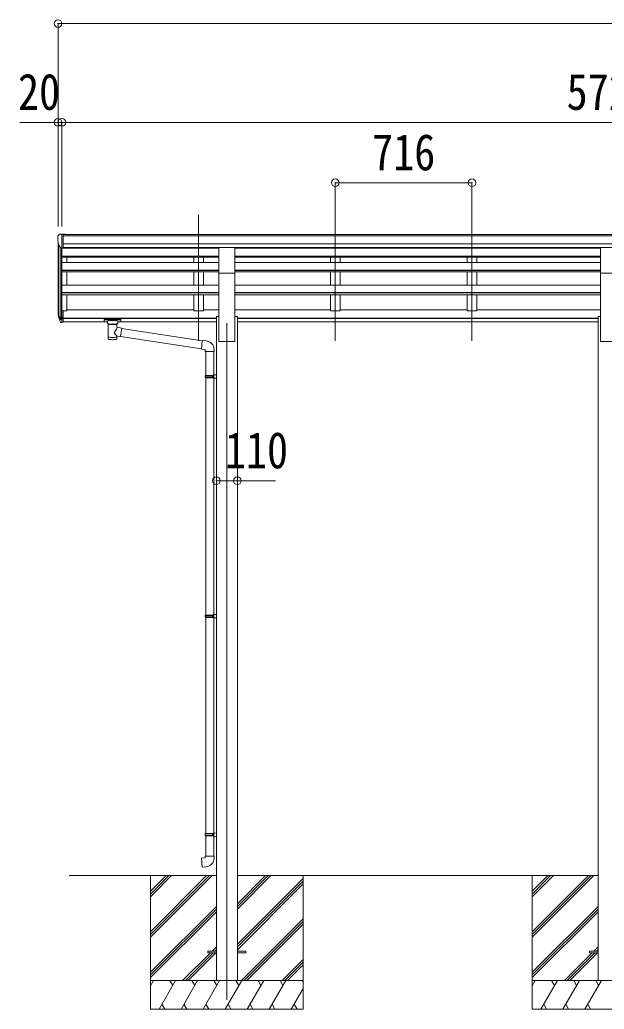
# Model space of a CAD drawing. Units: millimetres at full size, sheet at 1:40. Extents: x -11181 to 11305, y -7804 to 7716.
# Drawn here: x -3285 to -224, y -4999 to 187 of the extents above; entities that cross this region are included whole.
import ezdxf
from ezdxf.enums import TextEntityAlignment as Align

# ---------------------------------------------------------------- set-up
doc = ezdxf.new("R2010")
doc.units = ezdxf.units.MM
doc.header["$LTSCALE"] = 40
doc.header["$PDMODE"] = 32
doc.header["$PDSIZE"] = 40
for name, color, linetype, lineweight in [('0-0_0', 7, 'Continuous', 9), ('0-1_本体', 4, 'Continuous', 9), ('0-2_部品', 7, 'Continuous', 9), ('0-8_PARTS2', 2, 'Continuous', 9), ('0-A_寸法', 6, 'Continuous', 9)]:
    doc.layers.add(name, color=color, linetype=linetype, lineweight=lineweight)
doc.styles.add('ＭＳ ゴシック', font='')
doc.styles.get('ＭＳ ゴシック').set_extended_font_data('MS Gothic')

msp = doc.modelspace()

# ---------------------------------------------------------------- linework, layer by layer
at = {"layer": '0-0_0'}
for p, q in [((-3026.7, -4298.56), (-2255.7, -4298.56)), ((-2600.7, -4298.56), (-2600.7, -4998.56)), ((-2600.7, -4592.73), (-2306.52, -4298.56)), ((-2600.7, -4606.88), (-2292.38, -4298.56)), ((-2600.7, -4621.02), (-2278.24, -4298.56)), ((-2600.7, -4408.89), (-2490.37, -4298.56)), ((-2600.7, -4394.75), (-2504.52, -4298.56)), ((-2600.7, -4380.6), (-2518.66, -4298.56)), ((-2145.7, -4474.39), (-1969.87, -4298.56)), ((-2145.7, -4460.25), (-1984.02, -4298.56)), ((-2145.7, -4446.1), (-1998.16, -4298.56)), ((-2145.7, -4298.56), (-255.7, -4298.56)), ((-1800.7, -4298.56), (-1800.7, -4998.56)), ((-600.7, -4298.56), (-600.7, -4998.56)), ((-600.7, -4592.73), (-306.52, -4298.56)), ((-600.7, -4606.88), (-292.38, -4298.56)), ((-600.7, -4621.02), (-278.24, -4298.56)), ((-600.7, -4408.89), (-490.37, -4298.56)), ((-600.7, -4394.75), (-504.52, -4298.56)), ((-600.7, -4380.6), (-518.66, -4298.56)), ((-2145.7, -4658.23), (-1800.7, -4313.24)), ((-2145.7, -4672.38), (-1800.7, -4327.38)), ((-2145.7, -4686.52), (-1800.7, -4341.52)), ((-2600.7, -4804.87), (-2255.7, -4459.87)), ((-600.7, -4804.87), (-255.7, -4459.87)), ((-2600.7, -4819.01), (-2255.7, -4474.01)), ((-2600.7, -4833.15), (-2255.7, -4488.15)), ((-600.7, -4819.01), (-255.7, -4474.01)), ((-600.7, -4833.15), (-255.7, -4488.15)), ((-2123.9, -4848.56), (-1800.7, -4525.37)), ((-2109.75, -4848.56), (-1800.7, -4539.51)), ((-2095.61, -4848.56), (-1800.7, -4553.65)), ((-2432.26, -4848.56), (-2286.76, -4703.06)), ((-2418.12, -4848.56), (-2272.62, -4703.06)), ((-2403.98, -4848.56), (-2258.48, -4703.06)), ((-2277.76, -4694.06), (-2255.7, -4672)), ((-2263.62, -4694.06), (-2255.7, -4686.14)), ((-432.26, -4848.56), (-286.76, -4703.06)), ((-418.12, -4848.56), (-272.62, -4703.06)), ((-403.98, -4848.56), (-258.48, -4703.06)), ((-277.76, -4694.06), (-255.7, -4672)), ((-263.62, -4694.06), (-255.7, -4686.14)), ((-1911.76, -4848.56), (-1800.7, -4737.5)), ((-1897.62, -4848.56), (-1800.7, -4751.64)), ((-1883.48, -4848.56), (-1800.7, -4765.78)), ((-1800.7, -4848.56), (-2600.7, -4848.56)), ((-2600.7, -4876.06), (-2584.83, -4848.56)), ((-2555.96, -4998.56), (-2469.36, -4848.56)), ((-2484.36, -4874.54), (-2499.36, -4848.56)), ((-2440.49, -4998.56), (-2353.89, -4848.56)), ((-2368.89, -4874.54), (-2383.89, -4848.56)), ((-2325.02, -4998.56), (-2238.42, -4848.56)), ((-2253.42, -4874.54), (-2268.42, -4848.56)), ((-2209.55, -4998.56), (-2122.95, -4848.56)), ((-2137.95, -4874.54), (-2152.95, -4848.56)), ((-2094.08, -4998.56), (-2007.47, -4848.56)), ((-2022.48, -4874.54), (-2037.48, -4848.56)), ((-1978.61, -4998.56), (-1892, -4848.56)), ((-1922.01, -4848.56), (-1907, -4874.54)), ((-1806.54, -4848.56), (-1800.7, -4858.66)), ((199.3, -4848.56), (-600.7, -4848.56)), ((-600.7, -4876.06), (-584.83, -4848.56)), ((-555.96, -4998.56), (-469.36, -4848.56)), ((-484.36, -4874.54), (-499.36, -4848.56)), ((-440.49, -4998.56), (-353.89, -4848.56)), ((-368.89, -4874.54), (-383.89, -4848.56)), ((-325.02, -4998.56), (-238.42, -4848.56)), ((-253.42, -4874.54), (-268.42, -4848.56)), ((-1863.14, -4998.56), (-1800.7, -4890.42)), ((-2540.96, -4972.58), (-2525.96, -4998.56)), ((-2425.49, -4972.58), (-2410.49, -4998.56)), ((-2310.02, -4972.58), (-2295.02, -4998.56)), ((-2194.55, -4972.58), (-2179.55, -4998.56)), ((-2079.08, -4972.58), (-2064.08, -4998.56)), ((-1963.61, -4972.58), (-1948.61, -4998.56)), ((-1848.14, -4972.58), (-1833.14, -4998.56)), ((-540.96, -4972.58), (-525.96, -4998.56)), ((-425.49, -4972.58), (-410.49, -4998.56)), ((-310.02, -4972.58), (-295.02, -4998.56)), ((-2600.7, -4998.56), (-1800.7, -4998.56)), ((-600.7, -4998.56), (199.3, -4998.56))]:
    msp.add_line(p, q, dxfattribs=at)
at = {"layer": '0-1_本体'}
for p, q in [((-3084.7, -1339.29), (-3084.7, -975.05)), ((-3058.2, -938.88), (2646.8, -938.88)), ((-3058.2, -944.24), (2646.8, -944.24)), ((-3080.42, -993.85), (-3080.42, -1363.56)), ((-3070.7, -1009.2), (-3070.7, -1381.56)), ((-3064.7, -1009.68), (-3064.7, -1337.12)), ((-3064.7, -1010.32), (-2243.2, -1010.32)), ((-3058.2, -987.76), (2656.8, -987.76)), ((-3058.2, -1005.43), (2656.8, -1005.43)), ((-2243.2, -1007.8), (-3058.2, -1007.8)), ((-2373.7, -1007.8), (-2373.7, -1010.32)), ((-2323.7, -1007.8), (-2323.7, -1010.32)), ((-2158.2, -1007.8), (-243.2, -1007.8)), ((-2158.2, -1010.32), (-243.2, -1010.32)), ((-1657.7, -1007.8), (-1657.7, -1010.32)), ((-1607.7, -1007.8), (-1607.7, -1010.32)), ((-941.7, -1007.8), (-941.7, -1010.32)), ((-891.7, -1007.8), (-891.7, -1010.32)), ((-3064.7, -1052.35), (-2243.2, -1052.35)), ((-3064.7, -1054.04), (-2243.2, -1054.04)), ((-3064.7, -1057.63), (-2243.2, -1057.63)), ((-3064.7, -1084.73), (-2243.2, -1084.73)), ((-3039.7, -1084.73), (-3039.7, -1057.63)), ((-2373.7, -1057.63), (-2373.7, -1084.73)), ((-2323.7, -1057.63), (-2323.7, -1084.73)), ((-2158.2, -1052.35), (-243.2, -1052.35)), ((-2158.2, -1054.04), (-243.2, -1054.04)), ((-2158.2, -1057.63), (-243.2, -1057.63)), ((-2158.2, -1084.73), (-243.2, -1084.73)), ((-1657.7, -1057.63), (-1657.7, -1084.73)), ((-1607.7, -1057.63), (-1607.7, -1084.73)), ((-941.7, -1057.63), (-941.7, -1084.73)), ((-891.7, -1057.63), (-891.7, -1084.73)), ((-3064.7, -1125.36), (-2243.2, -1125.36)), ((-3064.7, -1127.04), (-2243.2, -1127.04)), ((-3064.7, -1133.83), (-2243.2, -1133.83)), ((-3039.7, -1203.22), (-3039.7, -1133.83)), ((-2373.7, -1133.83), (-2373.7, -1203.22)), ((-2323.7, -1133.83), (-2323.7, -1203.22)), ((-2243.2, -1498.56), (-2243.2, -1140.56)), ((-2158.2, -1125.36), (-243.2, -1125.36)), ((-2158.2, -1127.04), (-243.2, -1127.04)), ((-2158.2, -1133.83), (-243.2, -1133.83)), ((-2158.2, -1498.56), (-2158.2, -1140.56)), ((-1657.7, -1133.83), (-1657.7, -1203.22)), ((-1607.7, -1133.83), (-1607.7, -1203.22)), ((-941.7, -1133.83), (-941.7, -1203.22)), ((-891.7, -1133.83), (-891.7, -1203.22)), ((-243.2, -1498.56), (-243.2, -1140.56)), ((-3064.7, -1203.22), (-2243.2, -1203.22)), ((-3064.7, -1242.36), (-2243.2, -1242.36)), ((-3064.7, -1244.03), (-2243.2, -1244.03)), ((-2158.2, -1203.22), (-243.2, -1203.22)), ((-2158.2, -1242.36), (-243.2, -1242.36)), ((-2158.2, -1244.03), (-243.2, -1244.03)), ((-3064.7, -1253.67), (-2243.2, -1253.67)), ((-3039.7, -1337.95), (-3039.7, -1253.67)), ((-2373.7, -1253.67), (-2373.7, -1337.95)), ((-2158.2, -1253.67), (-243.2, -1253.67)), ((-1657.7, -1253.67), (-1657.7, -1337.95)), ((-941.7, -1253.67), (-941.7, -1337.95)), ((-3058.2, -1337.95), (-3039.7, -1337.95)), ((-3039.7, -1332.73), (-2373.7, -1332.73)), ((-2323.7, -1332.73), (-2243.2, -1332.73)), ((-2158.2, -1332.73), (-1657.7, -1332.73)), ((-1607.7, -1332.73), (-941.7, -1332.73)), ((-891.7, -1332.73), (-243.2, -1332.73)), ((-3058.2, -1377.04), (-2255.7, -1377.04)), ((-3058.2, -1378.42), (-2255.7, -1378.42)), ((-3058.2, -1395.6), (-2826.7, -1395.6)), ((-2772.7, -1395.6), (-2255.7, -1395.6)), ((-2255.7, -1368.56), (-2243.2, -1368.56)), ((-2255.7, -1368.56), (-2255.7, -4848.56)), ((-2158.2, -1368.56), (-2145.7, -1368.56)), ((-2145.7, -1368.56), (-2145.7, -4848.56)), ((-2145.7, -1377.04), (-255.7, -1377.04)), ((-2145.7, -1378.42), (-255.7, -1378.42)), ((-2145.7, -1395.6), (-255.7, -1395.6)), ((-255.7, -1368.56), (-243.2, -1368.56)), ((-255.7, -1368.56), (-255.7, -4848.56)), ((-2243.2, -1498.56), (-2158.2, -1498.56)), ((-243.2, -1498.56), (-158.2, -1498.56))]:
    msp.add_line(p, q, dxfattribs=at)
for points in [[(-2323.7, -1253.67), (-2323.7, -1337.95), (-2373.7, -1337.95)], [(-1607.7, -1253.67), (-1607.7, -1337.95), (-1657.7, -1337.95)], [(-891.7, -1253.67), (-891.7, -1337.95), (-941.7, -1337.95)]]:
    msp.add_lwpolyline(points, dxfattribs=at)
at = {"layer": '0-2_部品'}
for p, q in [((-3086.7, -946.07), (-3086.7, -946.7)), ((-3079.79, -937.26), (-3083.86, -943.07)), ((-3076.7, -936.7), (-3079.04, -936.84)), ((-3076.7, -936.7), (-3058.2, -936.7)), ((-3064.7, -1009.68), (-3064.7, -936.7)), ((-3058.2, -936.7), (-3048.2, -936.78)), ((-3058.2, -1008.68), (-3058.2, -936.7)), ((-3048.2, -938.88), (-3048.2, -936.78)), ((-3072.33, -1007.87), (-3081.6, -991.8)), ((-3064.7, -1009.68), (-3069.91, -1009.36)), ((-3058.2, -1008.68), (-3064.7, -1008.68)), ((-2243.2, -1006.56), (-2158.2, -1006.56)), ((-2243.2, -1140.72), (-2243.2, -1006.56)), ((-2158.2, -1140.72), (-2158.2, -1006.56)), ((-243.2, -1006.56), (-158.2, -1006.56)), ((-243.2, -1140.72), (-243.2, -1006.56)), ((-2243.2, -1140.72), (-2158.2, -1140.72)), ((-243.2, -1140.72), (-158.2, -1140.72)), ((-3064.7, -1337.12), (-3064.7, -1399.01)), ((-3058.2, -1337.12), (-3064.7, -1337.12)), ((-3058.2, -1337.12), (-3058.2, -1398.19)), ((-3082.31, -1363.16), (-3072.15, -1382.34)), ((-3071.14, -1381.09), (-3080.89, -1362.67)), ((-3079.73, -1380.02), (-3072.15, -1397.51)), ((-3064.7, -1381.84), (-3069.84, -1381.84)), ((-3064.7, -1383.84), (-3069.55, -1383.84)), ((-3064.7, -1399.01), (-3069.55, -1399.01)), ((-3058.2, -1375.44), (-3064.7, -1375.44)), ((-3058.2, -1380.84), (-3064.7, -1380.84)), ((-3058.2, -1398.19), (-3064.7, -1398.19)), ((-2843.2, -1383.9), (-2843.2, -1394.66)), ((-2843.2, -1384.09), (-2843.2, -1385.63)), ((-2841.2, -1383.24), (-2758.2, -1383.24)), ((-2841.2, -1385.41), (-2758.2, -1385.41)), ((-2841.2, -1395.32), (-2826.7, -1395.32)), ((-2826.7, -1402.13), (-2826.7, -1391.85)), ((-2772.7, -1402.13), (-2772.7, -1391.85)), ((-2772.7, -1395.32), (-2758.2, -1395.32)), ((-2756.2, -1383.9), (-2756.2, -1394.66)), ((-2822.6, -1406.63), (-2822.62, -1486.92)), ((-2776.8, -1424.2), (-2776.8, -1406.62)), ((-2751.58, -1428.11), (-2776.8, -1424.2)), ((-2751.58, -1428.11), (-2758.6, -1473.37)), ((-2329.77, -1495.79), (-2751.92, -1430.3)), ((-2776.79, -1486.92), (-2776.8, -1470.29)), ((-2776.8, -1470.55), (-2758.6, -1473.37)), ((-2333.44, -1537.72), (-2758.36, -1471.8)), ((-2308.78, -1495.91), (-2329.62, -1494.09)), ((-2313.7, -1551.66), (-2267.7, -1551.66)), ((-2311.7, -1551.66), (-2311.7, -1676.48)), ((-2269.7, -1551.66), (-2269.7, -1673.92)), ((-2267.7, -1551.66), (-2267.7, -1540.74)), ((-2313.7, -1678.48), (-2312.7, -1676.48)), ((-2313.7, -1678.48), (-2269.7, -1678.48)), ((-2313.7, -1678.48), (-2313.7, -1686.48)), ((-2313.7, -1686.48), (-2269.7, -1686.48)), ((-2313.7, -1686.48), (-2312.7, -1688.48)), ((-2312.7, -1676.48), (-2269.7, -1676.48)), ((-2312.7, -1688.48), (-2269.7, -1688.48)), ((-2311.7, -1688.48), (-2311.7, -2932.66)), ((-2274.18, -1678.48), (-2274.61, -1676.48)), ((-2271.7, -1673.98), (-2255.7, -1673.51)), ((-2271.7, -1675.98), (-2271.7, -1673.98)), ((-2271.7, -1675.98), (-2269.7, -1675.98)), ((-2271.7, -1690.98), (-2271.7, -1688.98)), ((-2271.7, -1690.98), (-2255.7, -1691.45)), ((-2269.7, -1691.04), (-2269.7, -2930.11)), ((-2255.7, -1673.51), (-2255.7, -1691.45)), ((-2313.7, -2934.66), (-2312.7, -2932.66)), ((-2313.7, -2934.66), (-2269.7, -2934.66)), ((-2313.7, -2934.66), (-2313.7, -2942.66)), ((-2313.7, -2942.66), (-2269.7, -2942.66)), ((-2313.7, -2942.66), (-2312.7, -2944.66)), ((-2312.7, -2932.66), (-2269.7, -2932.66)), ((-2312.7, -2944.66), (-2269.7, -2944.66)), ((-2311.7, -2944.66), (-2311.7, -4077.82)), ((-2274.18, -2934.66), (-2274.61, -2932.66)), ((-2271.7, -2930.16), (-2255.7, -2929.69)), ((-2271.7, -2932.16), (-2271.7, -2930.16)), ((-2271.7, -2932.16), (-2269.7, -2932.16)), ((-2271.7, -2947.16), (-2271.7, -2945.16)), ((-2271.7, -2947.16), (-2255.7, -2947.64)), ((-2269.7, -2947.22), (-2269.7, -4075.27)), ((-2255.7, -2929.69), (-2255.7, -2947.64)), ((-2313.7, -4079.82), (-2312.7, -4077.82)), ((-2313.7, -4079.82), (-2269.7, -4079.82)), ((-2313.7, -4079.82), (-2313.7, -4087.82)), ((-2313.7, -4087.82), (-2269.7, -4087.82)), ((-2313.7, -4087.82), (-2312.7, -4089.82)), ((-2312.7, -4077.82), (-2269.7, -4077.82)), ((-2312.7, -4089.82), (-2269.7, -4089.82)), ((-2311.7, -4089.82), (-2311.7, -4195.96)), ((-2274.18, -4079.82), (-2274.61, -4077.82)), ((-2271.7, -4075.32), (-2255.7, -4074.85)), ((-2271.7, -4077.32), (-2271.7, -4075.32)), ((-2271.7, -4077.32), (-2269.7, -4077.32)), ((-2271.7, -4092.32), (-2271.7, -4090.32)), ((-2271.7, -4092.32), (-2255.7, -4092.8)), ((-2269.7, -4092.38), (-2269.7, -4195.96)), ((-2255.7, -4074.85), (-2255.7, -4092.8)), ((-2313.7, -4195.96), (-2267.7, -4195.96)), ((-2313.7, -4205.96), (-2313.7, -4195.96)), ((-2267.7, -4195.96), (-2267.7, -4206.88))]:
    msp.add_line(p, q, dxfattribs=at)
at = {"layer": '0-2_部品', "color": 4}
for p, q in [((-2300.7, -4694.06), (-2300.7, -4703.06)), ((-2255.7, -4694.06), (-2300.7, -4694.06)), ((-2255.7, -4703.06), (-2300.7, -4703.06)), ((-2100.7, -4694.06), (-2145.7, -4694.06)), ((-2100.7, -4703.06), (-2145.7, -4703.06)), ((-2100.7, -4694.06), (-2100.7, -4703.06)), ((-300.7, -4694.06), (-300.7, -4703.06)), ((-255.7, -4694.06), (-300.7, -4694.06)), ((-255.7, -4703.06), (-300.7, -4703.06))]:
    msp.add_line(p, q, dxfattribs=at)
at = {"layer": '0-2_部品'}
for points in [[(-2843.2, -1383.9), (-2843.17, -1383.7), (-2843.08, -1383.57), (-2842.99, -1383.47), (-2842.88, -1383.41), (-2842.76, -1383.37), (-2842.47, -1383.31), (-2841.98, -1383.26), (-2841.44, -1383.24), (-2841.2, -1383.24)], [(-2843.2, -1394.66), (-2843.17, -1394.85), (-2843.08, -1394.99), (-2842.99, -1395.08), (-2842.88, -1395.15), (-2842.76, -1395.19), (-2842.47, -1395.25), (-2841.98, -1395.3), (-2841.44, -1395.32), (-2841.2, -1395.32)], [(-2758.2, -1383.24), (-2757.85, -1383.24), (-2757.32, -1383.27), (-2756.87, -1383.32), (-2756.57, -1383.39), (-2756.4, -1383.49), (-2756.28, -1383.63), (-2756.21, -1383.81), (-2756.2, -1383.9)], [(-2758.2, -1395.32), (-2757.85, -1395.32), (-2757.32, -1395.29), (-2756.87, -1395.24), (-2756.57, -1395.16), (-2756.4, -1395.07), (-2756.28, -1394.93), (-2756.21, -1394.75), (-2756.2, -1394.66)], [(-2826.66, -1402.07), (-2826.69, -1402.43), (-2826.44, -1403.39), (-2825.92, -1404.27), (-2825.12, -1405.11), (-2824.01, -1405.91), (-2822.6, -1406.63)], [(-2776.8, -1406.62), (-2776.57, -1406.53), (-2775.22, -1405.79), (-2774.1, -1404.94), (-2773.35, -1404.08), (-2772.88, -1403.18), (-2772.71, -1402.29)], [(-2329.62, -1494.09), (-2333.63, -1539.91), (-2313.7, -1541.66), (-2313.7, -1551.66)], [(-2274.18, -1678.48), (-2274.18, -1686.48), (-2274.61, -1688.48)], [(-2271.7, -1688.98), (-2269.7, -1688.98), (-2269.7, -1675.98)], [(-2274.18, -2934.66), (-2274.18, -2942.66), (-2274.61, -2944.66)], [(-2271.7, -2945.16), (-2269.7, -2945.16), (-2269.7, -2932.16)], [(-2274.18, -4079.82), (-2274.18, -4087.82), (-2274.61, -4089.82)], [(-2271.7, -4090.32), (-2269.7, -4090.32), (-2269.7, -4077.32)], [(-2308.78, -4251.71), (-2329.62, -4253.53), (-2333.63, -4207.71), (-2313.7, -4205.96)]]:
    msp.add_lwpolyline(points, dxfattribs=at)
for centre, radius, start, end in [((-3083.7, -946.07), 3, 93, 180), ((-2884.7, -946.7), 202, 180, 192.90261), ((-3078.98, -937.84), 1, 93.5, 145), ((-3069.73, -1006.37), 3, 210, 266.5), ((-2996.04, -1341), 89.07, 174.49576, 194.41188), ((-2996.76, -1336.72), 88.05, 177.22392, 197.21071), ((-2951.49, -1343.94), 133.22, 183.27987, 195.71302), ((-3069.55, -1380.84), 3, 210, 270), ((-3069.55, -1396.01), 3, 210, 270), ((-3069.84, -1380.34), 1.5, 210, 270), ((-2312.7, -1540.74), 45, 0, 85), ((-2312.7, -4206.88), 45, 275, 0)]:
    msp.add_arc(centre, radius, start, end, dxfattribs=at)
for centre, major_axis, ratio, start_param, end_param in [((-2841.2, -1385.63), (2, 0), 0.109601, 1.5707963, 3.1415927), ((-2799.7, -1391.85), (27, 0), 0.122176, 6.2831853, 9.424778), ((-2758.2, -1385.63), (2, 0), 0.109601, 0, 1.5707963), ((-2799.69, -1407.08), (-22.91, 0.42), 0.072511, 0.0008029, 1.5715993), ((-2799.69, -1408.71), (-22.91, 0.42), 0.072511, 0.0008029, 1.5715993), ((-2799.72, -1407.08), (22.92, 0.42), 0.07247, 4.71158, 6.2823764), ((-2799.72, -1408.71), (22.92, 0.42), 0.07247, 4.71158, 6.2823764), ((-2799.7, -1450.74), (-22.81, -26.62), 0.234429, 1.6855472, 3.1268519), ((-2788.7, -1402.13), (16, 0), 0.361356, 6.2636979, 6.2831853), ((-2799.7, -1486.92), (22.92, 0), 0.101955, 3.1415499, 6.2833984), ((-2799.7, -1474.48), (22.91, 0), 0.122865, 3.1415927, 6.2831853), ((-2797.15, -1448.1), (20.32, -22.25), 0.045535, 0.0389954, 1.3075346)]:
    msp.add_ellipse(centre, major_axis=major_axis, ratio=ratio, start_param=start_param, end_param=end_param, dxfattribs=at)
at = {"layer": '0-8_PARTS2'}
for p, q in [((-2348.7, -1496.21), (-2348.7, -833.69)), ((-1632.7, -1496.21), (-1632.7, -833.69)), ((-916.7, -1496.21), (-916.7, -833.69)), ((-2200.7, -1402.42), (-2200.7, -4948.56))]:
    msp.add_line(p, q, dxfattribs=at)
at = {"layer": '0-A_寸法'}
for p, q in [((-3084.7, 167.34), (8411.3, 167.34)), ((-3084.7, -350.2), (-3084.7, -895.82)), ((-3064.7, -350.2), (-3084.7, -350.2)), ((-3064.7, -350.2), (-3064.7, -895.82)), ((-3064.7, -350.2), (2663.3, -350.2)), ((-3064.7, -350.2), (-3064.7, -895.82)), ((-1632.7, -666.82), (-1632.7, -895.82)), ((-1632.7, -666.82), (-916.7, -666.82)), ((-916.7, -666.82), (-916.7, -895.82)), ((-2255.7, -2228.74), (-2145.7, -2228.74)), ((-2145.7, -2228.74), (-1945.7, -2228.74))]:
    msp.add_line(p, q, dxfattribs=at)
msp.add_lwpolyline([(-3084.7, 167.34), (-3084.7, -350.2), (-3284.7, -350.2)], dxfattribs=at)
for p in [(-3084.7, 167.34), (-3084.7, -350.2), (-3064.7, -350.2), (-3064.7, -350.2), (-1632.7, -666.82), (-916.7, -666.82), (-2255.7, -2228.74), (-2145.7, -2228.74)]:
    msp.add_point(p, dxfattribs=at)

# ---------------------------------------------------------------- texts
at = {"layer": '0-A_寸法', "color": 7, "style": 'ＭＳ ゴシック', "width": 0.85}
for s, p in [('20', (-3294.7, -342.2)), ('5728', (-420.7, -342.2)), ('716', (-1439.7, -658.82)), ('110', (-2210.7, -2220.74))]:
    msp.add_text(s, height=190.6, dxfattribs=at).set_placement(p, align=Align.BOTTOM_LEFT)

doc.saveas('drawing.dxf')
